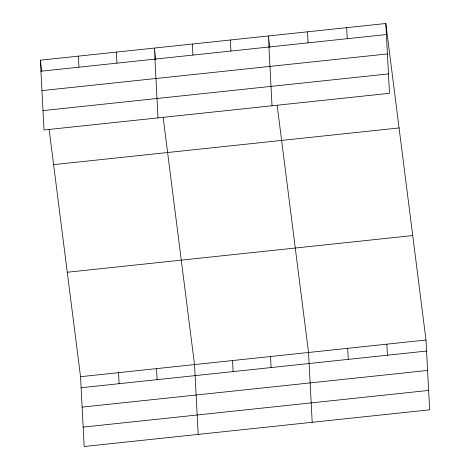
<?xml version="1.0" encoding="UTF-8"?>
<svg xmlns="http://www.w3.org/2000/svg" width="470" height="470" viewBox="0 0 470 470"><rect width="100%" height="100%" fill="white"/><g stroke="black" fill="none" stroke-linecap="round" stroke-linejoin="round"><path stroke-width="0.7" d="M385.817 23.5L389.471 93.307L44.01 129.99L40.35 60.178L385.817 23.5L425.99 340.01L429.651 409.822L84.183 446.5L80.529 376.693L49.191 129.814M40.931 71.217L386.393 34.539M41.948 90.61L387.409 53.932M42.993 110.597L388.455 73.913M53.609 164.629L399.071 127.946M67.269 272.242L412.731 235.564M80.529 376.693L425.99 340.01M81.104 387.732L426.566 351.049M82.121 407.126L427.582 370.442M83.166 427.107L428.628 390.423M269.833 47.576L268.358 35.973L272.018 105.779M277.194 105.603L308.531 352.482L312.192 422.289M155.829 59.678L154.354 48.075L158.014 117.882M163.196 117.706L194.527 364.585L198.187 434.397M40.35 60.178L41.736 71.058M386.839 344.169L387.415 355.208M346.66 27.66L347.242 38.699M347.683 348.323L348.264 359.362M307.509 31.813L308.091 42.852M270.532 356.519L271.108 367.558M230.359 40.009L230.934 51.042M232.533 360.555L233.108 371.588M192.353 44.039L192.935 55.078M156.528 368.621L157.109 379.66M116.354 52.111L116.93 63.15M118.528 372.657L119.104 383.696M78.355 56.147L78.931 67.186"/></g></svg>
